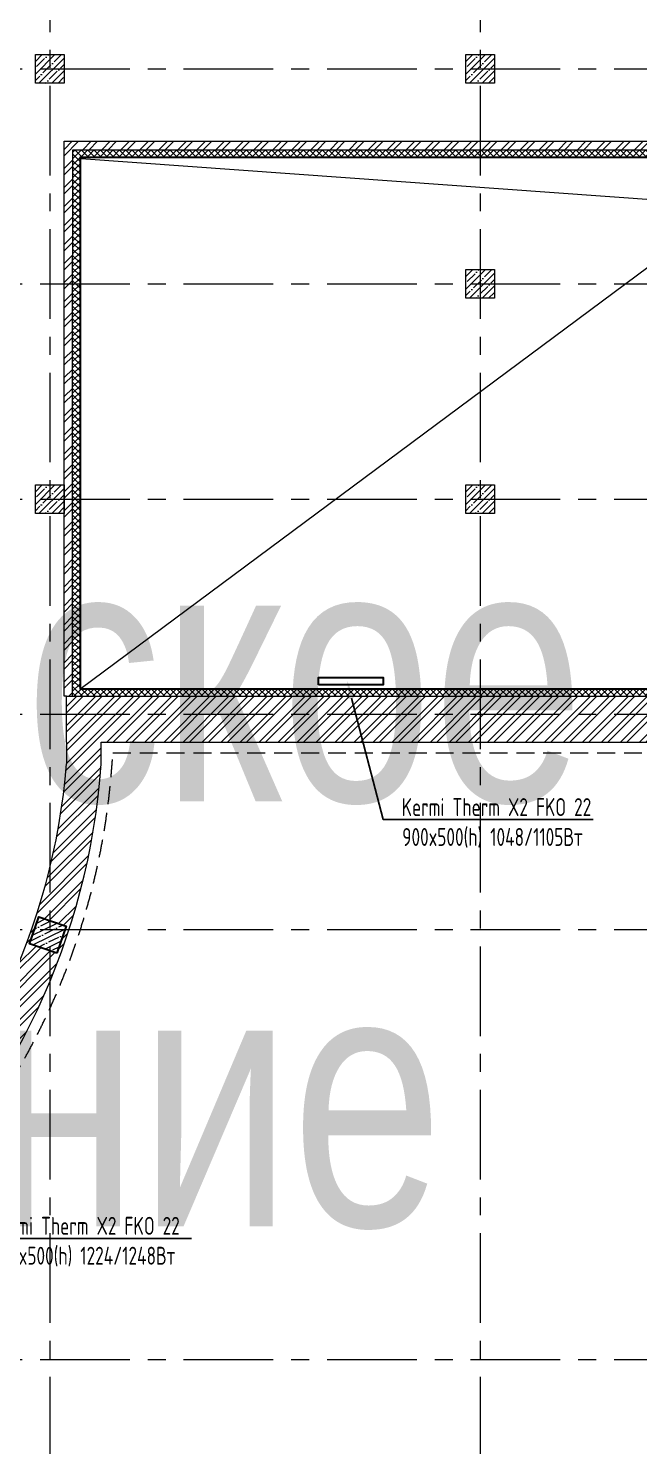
# Model space of a CAD drawing. Header units: millimetres. Extents: x -455656 to 9247092, y 0 to 412358.
# Drawn here: x -323470 to -314964, y 353059 to 372822 of the extents above; entities that cross this region are included whole.
import ezdxf
from ezdxf import colors
from ezdxf.entities.mleader import LeaderData, LeaderLine
from ezdxf.enums import TextEntityAlignment as Align
from ezdxf.math import Vec2, Vec3

# ---------------------------------------------------------------- set-up
doc = ezdxf.new("R2018")
doc.units = ezdxf.units.MM
doc.header["$MEASUREMENT"] = 0
doc.linetypes.add('CENTER', pattern=[2, 1.25, -0.25, 0.25, -0.25])
doc.linetypes.add('TRATTEGGIATA', pattern=[0.75, 0.5, -0.25])
doc.layers.get('0').update_dxf_attribs({"color": 250, "lineweight": 9})
for name, color, linetype, lineweight in [('АР_Колонны', 250, 'Continuous', 30), ('АР_Колонны Штрих', 250, 'Continuous', 5), ('АР_Номер помещения', 1, 'Continuous', 25), ('АР_Помещения_площадь', 19, 'Continuous', 9), ('подлога', 250, 'Continuous', 9), ('Радиаторы', 250, 'Continuous', 9), ('Радиаторы текст', 250, 'Continuous', 9)]:
    doc.layers.add(name, color=color, linetype=linetype, lineweight=lineweight)
doc.layers.add('АР_Названия помещений', color=124, linetype='Continuous', lineweight=5, plot=False)
doc.styles.add('ISOCPEUR', font='isocpeur.ttf', dxfattribs={"width": 0.7})
doc.styles.get("Standard").update_dxf_attribs({"font": 'isocpeur.ttf'})
pattern_1 = [(45, (-1298551.721179725, 412084.3594320829), (-132.5825214724777, 132.5825214724777), []), (45, (-1298463.332832225, 412084.3594320829), (-132.5825214724777, 132.5825214724777), [])]

# ---------------------------------------------------------------- blocks, each defined once
blk = doc.blocks.new('*U272')
at = {"color": 7, "style": 'ISOCPEUR', "width": 0.7, "flags": 1}
blk.add_attdef('КАТЕГОРИЯ', (-499.1655280450395, -2092.186355050572), '', height=250, dxfattribs=at)
at = {"layer": 'АР_Номер помещения', "color": 7, "style": 'ISOCPEUR', "width": 0.7}
blk.add_attdef('НОМЕР_ПОМЕЩЕНИЯ', text='', height=300, dxfattribs=at).set_placement((-11974.07101150777, -849.2380251303753), align=Align.MIDDLE_CENTER)
at = {"layer": 'АР_Помещения_площадь', "color": 7, "lineweight": 30, "width": 0.7, "flags": 104}
blk.add_attdef('ИМЯ_ПОМЕЩЕНИЯ', text='', height=100, dxfattribs=at).set_placement((157.6277002443094, 1217.141369806137), align=Align.MIDDLE_CENTER)
at = {"layer": 'АР_Помещения_площадь', "color": 7, "style": 'ISOCPEUR', "width": 0.7}
blk.add_attdef('ПЛОЩАДЬ_ПОМЕЩЕНИЯ', text='', height=200, dxfattribs=at).set_placement((-11648.2094936894, -1850.74696548065), align=Align.MIDDLE_RIGHT)
blk = doc.blocks.new('_DotSmall')
at = {"color": 0, "linetype": 'ByBlock', "const_width": 0.5}
blk.add_lwpolyline([(-0.0625, 0, 1), (0.0625, 0, 1)], format="xyb", close=True, dxfattribs=at)
blk = doc.blocks.new('A$Cb1ac1438')
at = {"layer": 'АР_Колонны Штрих', "ltscale": 100}
h = blk.add_hatch(dxfattribs=at)
h.set_pattern_fill('ANSI35', color=256, scale=500, angle=161.0398319781508)
h.set_pattern_definition([(206.0398319781508, (898269.906760073, -348997.308166508), (54.8744852097032, -112.3111342341892), []), (206.0398319781508, (898186.3139504915, -348968.589842044), (54.8744852097032, -112.3111342341892), [156.25, -31.25, 0, -31.25])])
h.paths.add_polyline_path([(5719.346614299488, -202.5913746167789), (6097.64448702152, -332.5556754611025), (6227.608787865844, 45.74219726095907), (5849.310915143811, 175.7064981052536)])
h = blk.add_hatch(dxfattribs=at)
h.set_pattern_fill('ANSI35', color=256, scale=500, angle=-72.0645431068729)
h.set_pattern_definition([(332.9354568931271, (-256735.9129927806, 917047.4838722233), (56.87424014611736, 111.3118179161664), []), (332.9354568931271, (-256708.6942039412, 916963.3908433332), (56.87424014611736, 111.3118179161664), [156.25, -31.25, 0, -31.25])])
h.paths.add_polyline_path([(173.2168417862558, -6154.528628895481), (50.03866453003138, -5773.967021993492), (-330.5229423719575, -5897.145199249746), (-207.3447651157039, -6277.70680615172)])
at = {"layer": 'АР_Колонны', "ltscale": 100}
for points in [[(6097.64448702152, -332.5556754611025), (5719.346614299488, -202.5913746167789), (5849.310915143811, 175.7064981052536), (6227.608787865844, 45.74219726095907)], [(50.03866453003138, -5773.967021993492), (173.2168417862558, -6154.528628895481), (-207.3447651157039, -6277.70680615172), (-330.5229423719575, -5897.145199249746)]]:
    blk.add_lwpolyline(points, close=True, dxfattribs=at)

msp = doc.modelspace()

# ---------------------------------------------------------------- hatches: boundary and pattern name
at = {"layer": 'подлога', "ltscale": 100}
h = msp.add_hatch(dxfattribs=at)
h.set_pattern_fill('ANSI35', color=256, scale=500)
h.set_pattern_definition([(45, (-1280424.170391682, 412329.6571121852), (-88.38834764831844, 88.38834764831844), []), (45, (-1280335.782044182, 412329.6571121852), (-88.38834764831844, 88.38834764831844), [156.25, -31.25, 0, -31.25])])
h.paths.add_polyline_path([(-322972.0711264503, 372458.1824583525), (-323372.0711264503, 372458.1824583525), (-323372.0711264503, 372058.1824583525), (-322972.0711264503, 372058.1824583525)])
h = msp.add_hatch(dxfattribs=at)
h.set_pattern_fill('ANSI35', color=256, scale=500)
h.set_pattern_definition([(45, (-1274424.170391682, 412329.6571121852), (-88.38834764831844, 88.38834764831844), []), (45, (-1274335.782044182, 412329.6571121852), (-88.38834764831844, 88.38834764831844), [156.25, -31.25, 0, -31.25])])
h.paths.add_polyline_path([(-316972.0711264502, 372458.1824583525), (-317372.0711264502, 372458.1824583525), (-317372.0711264502, 372058.1824583525), (-316972.0711264502, 372058.1824583525)])
h = msp.add_hatch(dxfattribs=at)
h.set_pattern_fill('ANSI32', color=256, scale=500)
h.set_pattern_definition([(45, (-15289.26513409219, 247657.5), (-132.5825214724777, 132.5825214724777), []), (45, (-15200.87678659218, 247657.5), (-132.5825214724777, 132.5825214724777), [])])
h.paths.add_polyline_path([(-304052.0711264501, 371247.4490637413), (-305172.0711264501, 371247.4490637413), (-305172.0711264501, 371127.4490637413), (-304172.0711264501, 371127.4490637413), (-304172.5771687811, 369258.1824583525), (-304052.5840094198, 369258.1824583525)])
h.paths.add_polyline_path([(-304052.5840094198, 369258.1824583525), (-304172.5771687811, 369258.1824583525), (-304173.3705045159, 366327.6845431714), (-304172.0711264501, 363508.1824583525), (-304054.0665040578, 363508.1824583525), (-304053.3574848831, 366207.6845431714)])
h.paths.add_polyline_path([(-306026.1564171973, 371247.4490637413), (-306026.1564171973, 371127.4490637413), (-305892.0711264501, 371127.4490637413), (-305892.5859029801, 368982.9545757953), (-305772.5859029799, 368982.9545757953), (-305772.0711264501, 371127.4490637413), (-305172.0711264501, 371127.4490637413), (-305172.0711264501, 371247.4490637413)])
h.paths.add_polyline_path([(-322852.4199923284, 363653.8361342852), (-322851.1212437177, 371127.4205100444), (-307526.1564171973, 371127.4490637413), (-307526.1564171973, 371247.4490637413), (-322971.1212310863, 371247.4490637413), (-322972.421225976, 363653.8361342852)])
h.paths.add_polyline_path([(-322972.3246298887, 364079.8475705374), (-322932.4206091522, 364079.8475705375), (-322932.4206091522, 364119.8475705375), (-322972.3179141203, 364119.8475705375)], flags=16)
h.paths.add_polyline_path([(-322852.4206091521, 363649.7734729237), (-322972.3414193097, 363649.7734729237), (-322972.4206091521, 363508.182458348), (-322852.4206091523, 363508.1824583525)])
at = {"layer": 'подлога', "ltscale": 100, "transparency": 33554559}
h = msp.add_hatch(dxfattribs=at)
h.set_pattern_fill('ANSI37', scale=500, style=0)
h.set_pattern_definition([(45, (-15492.96052481339, 355568.6420704368), (-44.19417382415922, 44.19417382415922), []), (135, (-15492.96052481339, 355568.6420704368), (-44.19417382415922, -44.19417382415921), [])])
h.paths.add_polyline_path([(-306258.0953417295, 368982.9545757953), (-305992.0711264501, 368982.9545757953), (-305992.0711264501, 371027.4490637413), (-306025.8514090478, 371027.4490637413), (-306025.8514090478, 371078.1521764803), (-307526.1564171973, 371078.1521764803), (-307526.1564171973, 371027.4490637413), (-322752.4206091523, 371027.4490637413), (-322752.4206091523, 363608.1824583525), (-305992.0711264501, 363608.1824583525), (-305992.0711264501, 368452.9545757954), (-306258.0953417295, 368452.9545757954)])
edge = h.paths.add_edge_path()
edge.add_line((-305892.5859029791, 368552.9545757953), (-305892.585902979, 368452.9545757954))
edge.add_line((-305892.585902979, 368452.9545757954), (-306258.0953417295, 368452.9545757953))
edge.add_line((-306258.0953417295, 368452.9545757954), (-306258.0953417295, 368982.9545757953))
edge.add_line((-306258.0953417295, 368982.9545757953), (-305892.585902979, 368982.9545757953))
edge.add_line((-305892.585902979, 368982.9545757953), (-305892.585902979, 368882.9545757953))
edge.add_arc((-305892.5859029789, 368552.9545757952), 330.0000000001098, 90.00000000002026, 173.0379373089027)
edge.add_line((-306220.1526900622, 368592.9545757953), (-306222.5859029791, 368592.9545757953))
edge.add_line((-306222.5859029791, 368592.9545757953), (-306222.585902979, 368552.9545757953))
edge.add_line((-306222.585902979, 368552.9545757953), (-305892.5859029791, 368552.9545757953))
edge = h.paths.add_edge_path()
edge.add_line((-305892.585902979, 368592.9545757953), (-305892.5859029791, 368552.9545757953))
edge.add_line((-305892.5859029791, 368552.9545757953), (-306222.585902979, 368552.9545757953))
edge.add_arc((-305892.5859029856, 368552.9545757956), 329.999999993423, 89.91062262276688, 180.000000000043, ccw=False)
edge.add_line((-305892.0711264501, 368882.9541742877), (-305892.0711264501, 371127.4490637413))
edge.add_line((-305892.0711264501, 371127.4490637413), (-306025.8514090478, 371127.4490637413))
edge.add_line((-306025.8514090478, 371127.4490637413), (-306025.8514090478, 371078.1521764803))
edge.add_line((-306025.8514090478, 371078.1521764803), (-307526.1564171973, 371078.1521764803))
edge.add_line((-307526.1564171973, 371078.1521764803), (-307526.1564171973, 371127.4490637414))
edge.add_line((-307526.1564171973, 371127.4490637414), (-322852.4206091523, 371127.4490637414))
edge.add_line((-322852.4206091523, 371127.4490637413), (-322852.4206091523, 363508.1824583525))
edge.add_line((-322852.4206091523, 363508.1824583525), (-305892.0711264501, 363508.1824583525))
edge.add_line((-305892.0711264501, 363508.1824583525), (-305892.0711264501, 368592.9545757953))
edge.add_line((-305892.0711264501, 368592.9545757953), (-305892.585902979, 368592.9545757953))
edge = h.paths.add_edge_path()
edge.add_arc((-305892.5859029851, 368552.9545757956), 329.9999999938888, 173.0379373088267, 180.0000000000429)
edge.add_line((-306222.5859029791, 368552.9545757953), (-306222.585902979, 368592.9545757953))
edge.add_line((-306222.585902979, 368592.9545757953), (-306220.1526900622, 368592.9545757953))
at = {"layer": 'подлога', "ltscale": 100}
h = msp.add_hatch(dxfattribs=at)
h.set_pattern_fill('ANSI35', color=256, scale=500)
h.set_pattern_definition([(45, (-1274424.170391682, 409329.6571121852), (-88.38834764831844, 88.38834764831844), []), (45, (-1274335.782044182, 409329.6571121852), (-88.38834764831844, 88.38834764831844), [156.25, -31.25, 0, -31.25])])
h.paths.add_polyline_path([(-316972.0711264502, 369458.1824583525), (-317372.0711264502, 369458.1824583525), (-317372.0711264502, 369058.1824583525), (-316972.0711264502, 369058.1824583525)])
h = msp.add_hatch(dxfattribs=at)
h.set_pattern_fill('ANSI35', color=256, scale=500)
h.set_pattern_definition([(45, (-1280424.170391682, 406329.6571121852), (-88.38834764831844, 88.38834764831844), []), (45, (-1280335.782044182, 406329.6571121852), (-88.38834764831844, 88.38834764831844), [156.25, -31.25, 0, -31.25])])
h.paths.add_polyline_path([(-322972.0711264503, 366458.1824583525), (-323372.0711264503, 366458.1824583525), (-323372.0711264503, 366058.1824583525), (-322972.0711264503, 366058.1824583525)])
h = msp.add_hatch(dxfattribs=at)
h.set_pattern_fill('ANSI35', color=256, scale=500)
h.set_pattern_definition([(45, (-1274424.170391682, 406329.6571121852), (-88.38834764831844, 88.38834764831844), []), (45, (-1274335.782044182, 406329.6571121852), (-88.38834764831844, 88.38834764831844), [156.25, -31.25, 0, -31.25])])
h.paths.add_polyline_path([(-316972.0711264502, 366458.1824583525), (-317372.0711264502, 366458.1824583525), (-317372.0711264502, 366058.1824583525), (-316972.0711264502, 366058.1824583525)])
h = msp.add_hatch(dxfattribs=at)
h.set_pattern_fill('ANSI32', color=256, scale=500)
h.set_pattern_definition(pattern_1)
h.paths.add_polyline_path([(-322946.1180642748, 360305.724219518), (-322961.2216596514, 360258.1824583525), (-323172.0711264503, 360258.1824583525), (-323199.1559286597, 360390.1939443187)], flags=16)
h.paths.add_polyline_path([(-323382.9205932492, 360258.1824583525), (-323324.9686016155, 360434.0329568122), (-323198.5888596172, 360391.8445592263), (-323172.0711264503, 360258.1824583525)], flags=16)
h.paths.add_polyline_path([(-323072.9704356921, 359925.7411963661), (-323199.3501776903, 359967.9295939521), (-323172.0711264503, 360258.1824583525), (-322961.2216596514, 360258.1824583525)], flags=16)
h.paths.add_polyline_path([(-323198.7831086478, 359969.5802088598), (-323451.8209730327, 360054.0499336605), (-323382.9205932493, 360258.1824583525), (-323172.0711264503, 360258.1824583525)], flags=16)
edge = h.paths.add_edge_path()
edge.add_line((-322067.0711264503, 363508.1824583481), (-322937.0711264506, 363508.1824583766))
edge.add_arc((-1477104.667928795, 363038.1824575035), 1154167.692499015, -0.02333197960928146, 0.023331979694489746, ccw=False)
edge.add_arc((-332221.3052867504, 363321.6989911303), 9314.761999561275, 321.68271989326865, 355.35999482408715, ccw=False)
edge.add_line((-324913.0416397232, 357546.4004210118), (-324376.4676794859, 357416.4389800894))
edge.add_arc((-332173.8220975739, 363263.169198581), 9745.921719832271, 323.1361487127608, 355.9107374150291)
edge.add_line((-322452.7118934882, 362568.1824583331), (-322452.7118934878, 362868.1824583402))
edge.add_line((-322452.7118934878, 362868.1824583402), (-322067.0711264503, 362868.1824583524))
edge.add_line((-322067.0711264503, 362868.1824583525), (-322067.0711264503, 363508.1824583481))
h = msp.add_hatch(dxfattribs=at)
h.set_pattern_fill('ANSI32', color=256, scale=500)
h.set_pattern_definition(pattern_1)
h.paths.add_polyline_path([(-309596.9097890062, 363067.7370001124), (-309596.9097890062, 362868.1824583525), (-306241.9211502878, 362868.1824583524), (-306241.9211502878, 363508.1824583524), (-322120.0107513145, 363508.1824583525), (-322120.0107513145, 362868.1824583525), (-309847.2324638944, 362868.1824583525), (-309847.2324638944, 363067.7370001124)])

# ---------------------------------------------------------------- linework, layer by layer
at = {"layer": 'подлога', "linetype": 'CENTER', "ltscale": 1000}
for p, q in [((-323172.0711264503, 382020.6513644527), (-323172.0711264503, 326288.3028007622)), ((-317172.0711264502, 382020.6513644527), (-317172.0711264502, 326288.3028007622)), ((-359305.7650579241, 372258.1824583525), (-276127.3630032049, 372258.1824583525)), ((-359305.7650579241, 369258.1824583525), (-276127.3630032049, 369258.1824583525)), ((-359305.7650579241, 366258.1824583525), (-276127.3630032049, 366258.1824583525)), ((-359305.7650579241, 363258.1824583525), (-276127.3630032049, 363258.1824583525)), ((-359305.7650579241, 360258.1824583525), (-276127.3630032049, 360258.1824583525)), ((-359305.7650579241, 354258.1824583525), (-276127.3630032049, 354258.1824583525))]:
    msp.add_line(p, q, dxfattribs=at)
at = {"layer": 'подлога', "linetype": 'Continuous', "ltscale": 100}
for p, q in [((-322972.4206091521, 368190.1524932313, 1.961751612303354), (-322971.1212310863, 371247.4490637413, 1.961751612303354)), ((-322971.1212310863, 371247.4490637413, 1.961751612303354), (-307526.1564171973, 371247.4490637413, 1.961751612303354)), ((-322852.4206091521, 368190.1524932313, 1.961751612303354), (-322851.1212310863, 371127.4490637413, 1.961751612303354)), ((-322851.1212310863, 371127.4490637413, 1.961751612303354), (-307526.1564171973, 371127.4490637413, 1.961751612303354)), ((-322972.4206091521, 363508.182458348, 1.961751612303354), (-322972.4206091521, 368227.6845431714, 1.961751612303354)), ((-322852.4206091523, 363508.1824583525, 1.961751612303354), (-322852.4206091521, 368227.6845431714, 1.961751612303354)), ((-322937.0711264503, 363508.182458348), (-322972.4206091521, 363508.182458348, 1.961751612307125))]:
    msp.add_line(p, q, dxfattribs=at)
at = {"layer": 'подлога', "lineweight": 13, "ltscale": 500}
for p, q in [((-322732.4206091523, 371007.4490637413, 0.5840179250958151), (-314653.229220262, 370426.1866951648)), ((-322752.4206091523, 363608.1824583525, 0.5840179250958151), (-314653.229220262, 369624.4620747783))]:
    msp.add_line(p, q, dxfattribs=at)
at = {"layer": 'подлога', "ltscale": 100}
for p, q in [((-322937.0711264503, 363508.1824583525), (-322067.0711264503, 363508.1824583525)), ((-322937.0711264503, 362868.1824583525), (-322937.0711264503, 363508.182458348)), ((-322174.6778695334, 363508.1824583525), (-306208.403607368, 363508.1824583525)), ((-322452.7118934878, 362868.1824583525), (-322002.0711264502, 362868.1824583525)), ((-322239.6778695334, 362868.1824583525), (-305787.1893165926, 362868.1824583525))]:
    msp.add_line(p, q, dxfattribs=at)
at = {"layer": 'подлога', "linetype": 'TRATTEGGIATA', "ltscale": 500}
msp.add_line((-322292.9184881856, 362718.1824583525), (-306282.0711264503, 362718.1824583525), dxfattribs=at)
at = {"layer": 'подлога', "ltscale": 100}
for points in [[(-323372.0711264503, 372458.1824583525), (-322972.0711264503, 372458.1824583525), (-322972.0711264503, 372058.1824583525), (-323372.0711264503, 372058.1824583525)], [(-317372.0711264502, 372458.1824583525), (-316972.0711264502, 372458.1824583525), (-316972.0711264502, 372058.1824583525), (-317372.0711264502, 372058.1824583525)], [(-317372.0711264502, 369458.1824583525), (-316972.0711264502, 369458.1824583525), (-316972.0711264502, 369058.1824583525), (-317372.0711264502, 369058.1824583525)], [(-323372.0711264503, 366458.1824583525), (-322972.0711264503, 366458.1824583525), (-322972.0711264503, 366058.1824583525), (-323372.0711264503, 366058.1824583525)], [(-317372.0711264502, 366458.1824583525), (-316972.0711264502, 366458.1824583525), (-316972.0711264502, 366058.1824583525), (-317372.0711264502, 366058.1824583525)]]:
    msp.add_lwpolyline(points, close=True, dxfattribs=at)
at = {"layer": 'подлога', "color": 18, "ltscale": 500, "true_color": 0x000000, "elevation": 0.5840179250958151}
for points in [[(-307527.9557243478, 371127.4490637413), (-307527.9557243478, 371027.4490637413), (-322752.4206091523, 371027.4490637413), (-322752.4206091523, 363608.1824583525), (-305992.0711264501, 363608.1824583525), (-305992.0711264501, 368452.9545757954)], [(-307517.9557243478, 371127.4490637413), (-307517.9557243478, 371017.4490637413), (-322742.4206091523, 371017.4490637413), (-322742.4206091523, 363618.1824583525), (-306002.0711264501, 363618.1824583525), (-306002.0711264501, 368452.9545757954)]]:
    msp.add_lwpolyline(points, dxfattribs=at)
at = {"layer": 'подлога', "ltscale": 100}
for points in [[(-322937.0711264502, 362868.1824583422), (-322937.0711264502, 362568.1824583402)], [(-322452.7118934878, 362568.1824583402), (-322452.7118934878, 362868.1824583402)]]:
    msp.add_lwpolyline(points, dxfattribs=at)
at = {"layer": 'подлога', "linetype": 'TRATTEGGIATA', "ltscale": 500}
msp.add_arc((-332173.8220975736, 363263.1691985808), 9895.921719831927, 272.3712849376004, 356.8430181074721, dxfattribs=at)
at = {"layer": 'подлога', "ltscale": 100}
for centre, radius, start, end in [((-332221.305286749, 363321.6989911299), 9314.761999559945, 273.7493737590577, 355.3599948243836), ((-332173.8220975735, 363263.1691985808), 9745.921719831898, 273.3036233407976, 355.9107374146807)]:
    msp.add_arc(centre, radius, start, end, dxfattribs=at)
at = {"layer": 'Радиаторы', "color": 1, "lineweight": 30, "ltscale": 500, "elevation": 0.5840179250958151}
msp.add_lwpolyline([(-319425.5953971233, 363668.1824583525), (-319425.5953971233, 363768.1824583525), (-318525.5953971233, 363768.1824583525), (-318525.5953971233, 363668.1824583525)], close=True, dxfattribs=at)

# ---------------------------------------------------------------- block references
at = {"layer": 'подлога', "color": 7}
ref = msp.add_blockref('*U272', (-322053.1488378855, 365875.752495448), dxfattribs=at)
lines = msp.add_mtext('\\W0.8000;Техническое помещение для прокладки инженерных коммуникаций', dxfattribs={"layer": 'АР_Названия помещений', "insert": (-338172.0711264507, 365596.5), "char_height": 3554.348003741616, "width": 926.9399707174232, "attachment_point": 1})
ref.add_attrib('ИМЯ_ПОМЕЩЕНИЯ', '', (-338172.0711264507, 365596.5), dxfattribs={"flags": 104}).embed_mtext(lines)
at = {"layer": 'подлога', "color": 51, "ltscale": 100, "true_color": 0xf8f6b0}
msp.add_blockref('A$Cb1ac1438', (-329172.0711264506, 360258.1824583525), dxfattribs=at)

# ---------------------------------------------------------------- leaders
at = {"layer": 'подлога'}
ml = msp.add_multileader_mtext('Standard', dxfattribs=at)
ml.set_content('{\\W0.8;-2,250}', color=256, style='ISOCPEUR')
ml.set_leader_properties(color=256, linetype='Continuous', lineweight=-1)
ml.set_arrow_properties(name='DOTSMALL')
ml.build(insert=Vec2(0, 0))
ml.multileader.update_dxf_attribs({"has_text_frame": 1, "text_left_attachment_type": 4, "text_right_attachment_type": 4, "dogleg_length": 100, "arrow_head_size": 180})
ctx = ml.context
ctx.base_point, ctx.char_height, ctx.arrow_head_size, ctx.landing_gap_size, ctx.plane_origin = Vec3(-336127.5, 364643.3569053825, 1.149675994230903e-08), 250, 180, 50, Vec3(-337173.9636271417, 363586.262695511, 1.149675994230903e-08)
ctx.left_attachment, ctx.right_attachment = 4, 4
notes = []
notes.append((ctx, [(0, (0, 0, 0), (0, 0), (1, 0), 1, [])]))
ctx.mtext.insert, ctx.mtext.width, ctx.mtext.defined_height, ctx.mtext.line_spacing_style, ctx.mtext.flow_direction = Vec3(-336077.5, 364976.6902387158, 1.149675994230903e-08), 769.9889591111103, 343.8884462512117, 2, 5
at = {"layer": 'Радиаторы текст'}
ml = msp.add_multileader_mtext('Standard', dxfattribs=at)
ml.set_content('\\A1; Kermi Therm X2 FKO 22\\P900x500(h) 1048/1105Вт', color=256, style='ISOCPEUR')
ml.set_leader_properties()
ml.build(insert=Vec2(0, 0))
ml.multileader.update_dxf_attribs({"text_left_attachment_type": 6, "text_right_attachment_type": 6, "dogleg_length": 100, "arrow_head_size": 250})
ctx = ml.context
ctx.base_point, ctx.char_height, ctx.arrow_head_size, ctx.landing_gap_size, ctx.plane_origin = Vec3(-318356.5, 361788), 250, 250, 25, Vec3(-347126.9808128345, 359732.6144612339)
ctx.left_attachment, ctx.right_attachment, ctx.text_align_type = 6, 6, 1
notes.append((ctx, [(1, (1, 1, 0), (-318527, 361788), (1, 0), 170.5, [(1, [(-319027, 363724.5)], 0, [])])]))
ctx.mtext.insert, ctx.mtext.width, ctx.mtext.alignment, ctx.mtext.flow_direction = Vec3(-317001.5, 362088), 3601.773940973915, 2, 5
ml = msp.add_multileader_mtext('Standard', dxfattribs=at)
ml.set_content('\\A1; Kermi Therm X2 FKO 22\\P1000x500(h) 1224/1248Вт', color=256, style='ISOCPEUR')
ml.set_leader_properties()
ml.build(insert=Vec2(0, 0))
ml.multileader.update_dxf_attribs({"text_left_attachment_type": 6, "text_right_attachment_type": 6, "dogleg_length": 100, "arrow_head_size": 250})
ctx = ml.context
ctx.base_point, ctx.char_height, ctx.arrow_head_size, ctx.landing_gap_size, ctx.plane_origin = Vec3(-324091, 355949), 250, 250, 25, Vec3(-344842.6732056987, 361913.4303329323)
ctx.left_attachment, ctx.right_attachment, ctx.text_align_type = 6, 6, 1
notes.append((ctx, [(1, (1, 1, 0), (-324261.5, 355949), (1, 0), 170.5, [(1, [(-325477, 357093)], 0, [])])]))
ctx.mtext.insert, ctx.mtext.width, ctx.mtext.alignment, ctx.mtext.flow_direction = Vec3(-322736, 356249), 3601.773940973915, 2, 5
for ctx, leaders in notes:
    for number, flags, end, landing, length, lines in leaders:
        leader = LeaderData()
        leader.index, (leader.has_last_leader_line, leader.has_dogleg_vector, leader.attachment_direction) = number, flags
        leader.last_leader_point, leader.dogleg_vector, leader.dogleg_length = Vec3(end), Vec3(landing), length
        for number, points, colour, breaks in lines:
            line = LeaderLine()
            line.index, line.vertices, line.color, line.breaks = number, Vec3.list(points), colors.encode_raw_color(colour), breaks
            leader.lines.append(line)
        ctx.leaders.append(leader)

doc.saveas('drawing.dxf')
